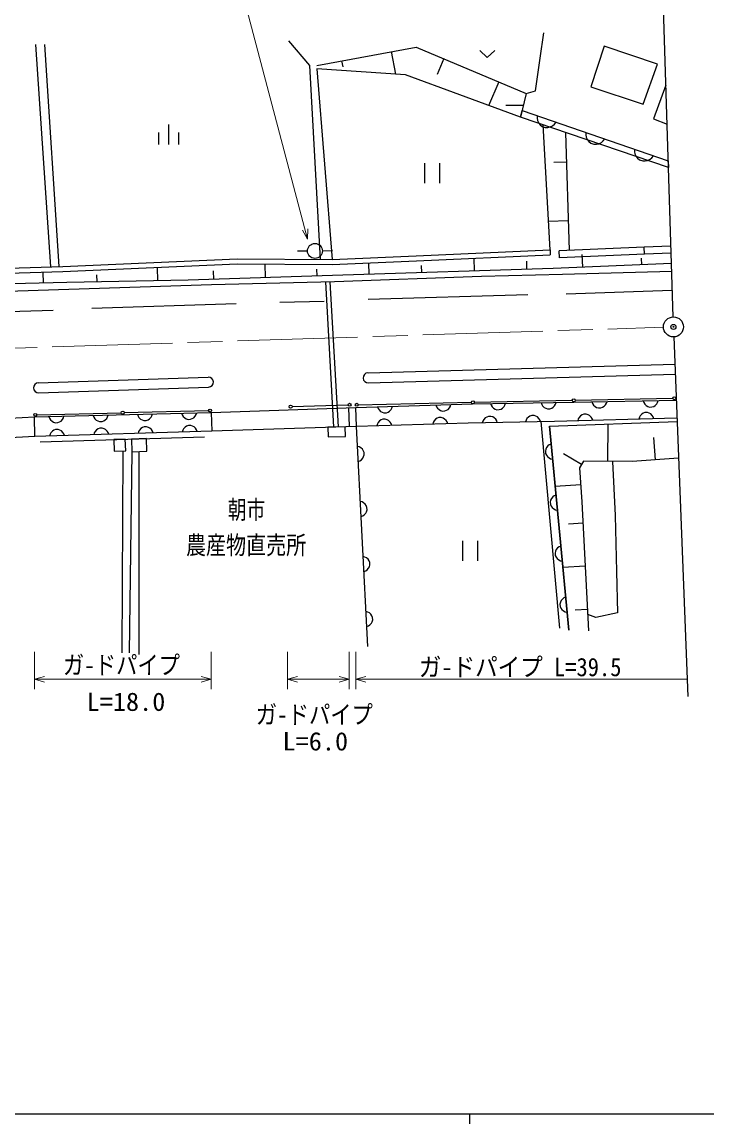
# Model space of a CAD drawing. Units: millimetres, scale not verified. Extents: x 40000 to 680000, y 20000 to 380000.
# Drawn here: x 223338 to 291714, y 204000 to 313949 of the extents above; entities that cross this region are included whole.
import ezdxf
from ezdxf.enums import TextEntityAlignment as Align

# ---------------------------------------------------------------- set-up
doc = ezdxf.new("R2010")
doc.units = ezdxf.units.MM
doc.header["$LTSCALE"] = 1000
doc.header["$PDMODE"] = 32
doc.header["$PDSIZE"] = 500
doc.linetypes.add('CHAIN', pattern=[18.5, 12, -1.5, 3.5, -1.5])
for name, color, linetype, lineweight in [('M-BGD', 7, 'Continuous', 25), ('M-BMK', 2, 'CHAIN', 13), ('M-BMK-OTRS', 5, 'Continuous', 25), ('M-BMK-SRVR', 3, 'Continuous', 25), ('M-STR-HTXT', 7, 'Continuous', 13), ('M-TTL-BAND', 7, 'Continuous', 25)]:
    doc.layers.add(name, color=color, linetype=linetype, lineweight=lineweight)
doc.layers.add('M-BMK-HTXT', color=7, linetype='Continuous')
doc.layers.add('M-OTRS', color=6, linetype='Continuous')
doc.styles.add('ＭＳ ゴシック', font='')
doc.styles.get('ＭＳ ゴシック').set_extended_font_data('MS Gothic')

msp = doc.modelspace()

# ---------------------------------------------------------------- linework, layer by layer
at = {"layer": 'M-BGD'}
for p, q in [((275048, 310358), (275430, 312876)), ((226211, 289523), (224720, 311706)), ((225588, 311706), (227019, 289546)), ((252076, 309597), (249966, 312079)), ((252758, 309597), (262685, 311458)), ((262685, 311458), (273666, 306805)), ((281459, 311537), (280121, 307468)), ((286763, 309756), (281459, 311537)), ((255240, 310062), (255348, 309485)), ((260203, 310993), (260626, 308736)), ((265430, 310295), (264765, 308724)), ((269037, 311119), (269787, 310399)), ((269787, 310399), (270537, 311119)), ((274590, 307077), (275048, 310358)), ((253129, 290249), (252076, 309597)), ((252758, 309287), (254301, 290240)), ((261630, 308666), (252758, 309287)), ((285349, 305756), (286763, 309756)), ((267028, 306681), (261630, 308666)), ((270921, 307968), (269916, 305598)), ((273666, 306805), (273108, 304447)), ((273666, 306805), (274590, 307077)), ((280121, 307468), (285349, 305756)), ((287612, 307637), (286391, 304305)), ((273108, 304447), (267028, 306681)), ((273387, 305626), (271619, 305626)), ((273108, 304447), (273267, 305118)), ((273267, 305118), (287848, 300104)), ((274751, 304608), (274749, 304355)), ((237947, 303725), (237947, 301725)), ((287869, 299422), (273108, 304447)), ((274749, 304355), (274797, 304127)), ((274797, 304127), (274921, 303872)), ((274921, 303872), (275072, 303694)), ((275072, 303694), (275273, 303540)), ((275273, 303540), (275575, 303436)), ((276046, 291225), (275369, 303678)), ((275828, 303434), (276056, 303482)), ((276056, 303482), (276310, 303606)), ((276310, 303606), (276489, 303756)), ((276489, 303756), (276643, 303957)), ((286391, 304305), (287733, 303766)), ((236947, 302925), (236947, 301725)), ((238947, 302925), (238947, 301725)), ((275575, 303436), (275828, 303434)), ((277598, 302919), (277955, 291158)), ((279612, 302936), (279609, 302683)), ((279609, 302683), (279658, 302455)), ((279658, 302455), (279782, 302201)), ((279782, 302201), (279932, 302022)), ((279932, 302022), (280133, 301869)), ((280133, 301869), (280435, 301765)), ((280435, 301765), (280688, 301762)), ((280688, 301762), (280916, 301811)), ((280916, 301811), (281171, 301935)), ((281171, 301935), (281349, 302085)), ((281349, 302085), (281503, 302286)), ((284472, 301265), (284469, 301012)), ((284469, 301012), (284518, 300783)), ((284518, 300783), (284642, 300529)), ((284642, 300529), (284792, 300351)), ((284792, 300351), (284993, 300197)), ((284993, 300197), (285296, 300093)), ((285777, 300139), (286031, 300263)), ((286031, 300263), (286209, 300413)), ((286209, 300413), (286363, 300614)), ((263522, 299856), (263522, 297856)), ((265042, 297856), (265042, 299856)), ((277687, 299978), (276419, 299940)), ((285296, 300093), (285549, 300091)), ((285549, 300091), (285777, 300139)), ((287848, 300104), (287869, 299422)), ((277866, 294098), (275893, 294038)), ((285441, 291500), (276966, 291112)), ((288114, 291589), (285441, 291500)), ((285473, 290801), (285441, 291500)), ((227407, 289557), (244822, 290315)), ((244822, 290315), (254301, 290240)), ((251827, 291096), (250827, 291080)), ((253327, 291125), (254326, 291146)), ((254301, 290240), (262698, 290618)), ((262698, 290618), (276046, 291225)), ((262721, 290119), (276069, 290725)), ((268499, 289113), (268459, 290380)), ((276046, 291225), (276069, 290725)), ((276998, 290413), (276966, 291112)), ((285473, 290801), (276998, 290413)), ((279320, 289481), (279267, 290762)), ((285219, 289725), (285191, 290387)), ((288137, 290890), (285464, 290801)), ((211288, 289102), (227407, 289557)), ((227425, 289057), (244831, 289815)), ((236879, 288126), (236853, 289468)), ((244831, 289815), (254311, 289740)), ((247643, 288444), (247597, 289793)), ((252800, 288618), (252777, 289298)), ((254311, 289740), (262721, 290119)), ((276370, 289358), (255379, 288705)), ((258003, 288787), (257968, 289904)), ((263251, 288950), (263229, 289665)), ((273747, 289277), (273722, 290081)), ((288168, 289848), (276370, 289358)), ((211305, 288602), (227425, 289057)), ((225493, 287897), (225465, 289002)), ((239907, 288183), (227795, 287954)), ((230823, 288012), (230809, 288727)), ((255379, 288705), (239907, 288183)), ((242485, 288270), (242456, 289135)), ((269205, 288564), (254530, 288033)), ((277282, 288754), (269205, 288564)), ((288193, 289058), (277282, 288754)), ((227795, 287954), (209379, 287497)), ((242244, 287730), (212810, 286744)), ((254530, 288033), (242244, 287730)), ((253620, 288011), (254438, 273528)), ((254069, 288036), (254887, 273554)), ((288252, 287171), (277665, 286789)), ((253503, 286073), (249063, 285978)), ((273845, 286742), (257896, 286264)), ((226438, 285166), (212829, 284736)), ((244726, 285834), (230305, 285357)), ((257888, 278950), (288519, 279824)), ((224965, 277952), (241926, 278527)), ((257917, 277951), (288548, 278824)), ((224998, 276953), (241960, 277527)), ((256906, 275761), (268198, 276005)), ((268323, 275855), (278429, 276033)), ((268498, 276011), (278263, 276205)), ((275153, 275975), (275216, 275796)), ((276595, 275821), (276652, 276002)), ((278429, 276033), (288648, 276211)), ((278563, 276211), (288302, 276406)), ((280234, 276064), (280297, 275885)), ((281677, 275909), (281734, 276090)), ((285344, 276153), (285407, 275974)), ((285407, 275974), (285499, 275826)), ((286699, 275847), (286786, 275998)), ((286786, 275998), (286843, 276179)), ((224567, 274551), (242230, 274996)), ((224809, 274758), (233239, 274966)), ((233538, 274973), (241968, 275182)), ((239272, 274921), (239337, 274743)), ((240716, 274778), (240772, 274959)), ((242230, 274996), (256651, 275500)), ((242230, 274996), (242289, 273129)), ((250305, 275575), (255883, 275752)), ((255933, 275474), (255999, 273580)), ((256651, 275500), (268323, 275855)), ((256711, 273603), (256651, 275500)), ((258820, 275566), (258885, 275387)), ((258885, 275387), (258980, 275240)), ((258980, 275240), (259134, 275095)), ((259134, 275095), (259287, 275010)), ((259287, 275010), (259469, 274955)), ((259469, 274955), (259708, 274962)), ((259708, 274962), (259887, 275028)), ((259887, 275028), (260034, 275122)), ((260034, 275122), (260179, 275277)), ((260179, 275277), (260265, 275430)), ((260265, 275430), (260319, 275611)), ((264656, 275743), (264721, 275565)), ((264721, 275565), (264816, 275418)), ((264816, 275418), (264970, 275273)), ((264970, 275273), (265123, 275187)), ((265123, 275187), (265305, 275133)), ((265305, 275133), (265544, 275140)), ((265544, 275140), (265723, 275206)), ((265723, 275206), (265870, 275300)), ((265870, 275300), (266015, 275455)), ((266015, 275455), (266100, 275607)), ((266100, 275607), (266155, 275789)), ((270100, 275886), (270163, 275707)), ((270163, 275707), (270256, 275559)), ((270256, 275559), (270408, 275412)), ((270408, 275412), (270560, 275324)), ((270560, 275324), (270741, 275268)), ((270741, 275268), (270981, 275272)), ((270981, 275272), (271160, 275335)), ((271160, 275335), (271308, 275428)), ((271308, 275428), (271455, 275580)), ((271455, 275580), (271543, 275732)), ((271543, 275732), (271600, 275913)), ((275216, 275796), (275308, 275648)), ((275308, 275648), (275461, 275501)), ((275461, 275501), (275612, 275413)), ((275612, 275413), (275793, 275356)), ((275793, 275356), (276033, 275361)), ((276033, 275361), (276212, 275424)), ((276212, 275424), (276361, 275516)), ((276361, 275516), (276508, 275669)), ((276508, 275669), (276595, 275821)), ((280297, 275885), (280389, 275737)), ((280389, 275737), (280542, 275590)), ((280542, 275590), (280694, 275502)), ((280694, 275502), (280875, 275445)), ((280875, 275445), (281115, 275450)), ((281115, 275450), (281294, 275513)), ((281294, 275513), (281442, 275605)), ((281442, 275605), (281589, 275758)), ((281589, 275758), (281677, 275909)), ((285348, 274914), (285201, 274820)), ((285526, 274979), (285348, 274914)), ((285499, 275826), (285652, 275678)), ((285766, 274985), (285526, 274979)), ((285652, 275678), (285803, 275591)), ((285948, 274930), (285766, 274985)), ((285803, 275591), (285984, 275534)), ((286100, 274844), (285948, 274930)), ((285984, 275534), (286224, 275538)), ((286224, 275538), (286403, 275601)), ((286403, 275601), (286552, 275694)), ((286552, 275694), (286699, 275847)), ((216185, 274148), (224567, 274551)), ((224627, 272595), (224567, 274551)), ((226025, 274588), (226090, 274409)), ((226090, 274409), (226184, 274262)), ((226184, 274262), (226337, 274116)), ((226337, 274116), (226489, 274029)), ((226489, 274029), (226671, 273974)), ((226671, 273974), (226911, 273980)), ((226911, 273980), (227089, 274044)), ((227089, 274044), (227237, 274138)), ((227237, 274138), (227383, 274292)), ((227383, 274292), (227469, 274444)), ((227469, 274444), (227525, 274626)), ((230441, 274699), (230505, 274521)), ((230505, 274521), (230599, 274373)), ((230599, 274373), (230753, 274227)), ((230753, 274227), (230905, 274141)), ((230905, 274141), (231087, 274085)), ((231087, 274085), (231326, 274091)), ((231326, 274091), (231505, 274156)), ((231505, 274156), (231653, 274249)), ((231653, 274249), (231799, 274403)), ((231799, 274403), (231885, 274555)), ((231885, 274555), (231940, 274737)), ((234856, 274810), (234921, 274632)), ((234921, 274632), (235015, 274484)), ((235015, 274484), (235168, 274338)), ((235168, 274338), (235321, 274252)), ((235321, 274252), (235502, 274196)), ((235502, 274196), (235742, 274202)), ((235742, 274202), (235920, 274267)), ((235920, 274267), (236068, 274361)), ((236068, 274361), (236214, 274514)), ((236214, 274514), (236301, 274666)), ((236301, 274666), (236356, 274848)), ((239337, 274743), (239430, 274595)), ((239430, 274595), (239584, 274449)), ((239584, 274449), (239736, 274363)), ((239736, 274363), (239918, 274307)), ((239918, 274307), (240158, 274313)), ((240158, 274313), (240336, 274378)), ((240336, 274378), (240484, 274472)), ((240484, 274472), (240630, 274625)), ((240630, 274625), (240716, 274778)), ((267879, 273929), (256711, 273603)), ((258808, 273844), (258753, 273663)), ((258893, 273997), (258808, 273844)), ((259039, 274151), (258893, 273997)), ((259186, 274245), (259039, 274151)), ((259364, 274311), (259186, 274245)), ((259604, 274318), (259364, 274311)), ((259786, 274263), (259604, 274318)), ((259938, 274177), (259786, 274263)), ((260093, 274032), (259938, 274177)), ((260187, 273884), (260093, 274032)), ((260252, 273706), (260187, 273884)), ((264392, 274007), (264337, 273825)), ((264477, 274160), (264392, 274007)), ((264623, 274314), (264477, 274160)), ((264770, 274408), (264623, 274314)), ((264948, 274474), (264770, 274408)), ((265188, 274481), (264948, 274474)), ((265370, 274426), (265188, 274481)), ((265523, 274340), (265370, 274426)), ((265677, 274195), (265523, 274340)), ((265771, 274047), (265677, 274195)), ((265836, 273869), (265771, 274047)), ((276502, 274107), (267879, 273929)), ((269341, 274139), (269285, 273958)), ((269428, 274291), (269341, 274139)), ((269575, 274444), (269428, 274291)), ((269723, 274537), (269575, 274444)), ((269902, 274601), (269723, 274537)), ((270142, 274606), (269902, 274601)), ((270323, 274549), (270142, 274606)), ((270475, 274462), (270323, 274549)), ((270628, 274316), (270475, 274462)), ((270721, 274168), (270628, 274316)), ((270785, 273989), (270721, 274168)), ((273653, 274228), (273597, 274047)), ((273740, 274380), (273653, 274228)), ((273887, 274533), (273740, 274380)), ((274035, 274626), (273887, 274533)), ((274214, 274690), (274035, 274626)), ((274454, 274695), (274214, 274690)), ((274635, 274638), (274454, 274695)), ((274787, 274551), (274635, 274638)), ((274940, 274405), (274787, 274551)), ((275033, 274256), (274940, 274405)), ((275096, 274078), (275033, 274256)), ((275145, 274079), (276983, 253475)), ((275979, 273632), (288730, 274084)), ((288717, 274434), (276502, 274107)), ((278862, 274350), (278806, 274168)), ((278947, 274502), (278862, 274350)), ((279093, 274656), (278947, 274502)), ((279241, 274750), (279093, 274656)), ((279419, 274815), (279241, 274750)), ((279659, 274821), (279419, 274815)), ((279841, 274766), (279659, 274821)), ((279993, 274680), (279841, 274766)), ((280147, 274534), (279993, 274680)), ((280241, 274387), (280147, 274534)), ((280306, 274209), (280241, 274387)), ((281814, 270117), (281841, 273840)), ((284969, 274514), (284914, 274332)), ((285055, 274666), (284969, 274514)), ((285201, 274820), (285055, 274666)), ((286254, 274698), (286100, 274844)), ((286348, 274551), (286254, 274698)), ((286413, 274372), (286348, 274551)), ((242289, 273129), (224627, 272595)), ((226139, 272821), (226085, 272639)), ((226225, 272974), (226139, 272821)), ((226370, 273128), (226225, 272974)), ((226517, 273223), (226370, 273128)), ((226695, 273288), (226517, 273223)), ((226935, 273295), (226695, 273288)), ((227117, 273241), (226935, 273295)), ((227270, 273155), (227117, 273241)), ((227424, 273010), (227270, 273155)), ((227519, 272863), (227424, 273010)), ((227584, 272685), (227519, 272863)), ((230555, 272954), (230500, 272773)), ((230640, 273107), (230555, 272954)), ((230786, 273262), (230640, 273107)), ((230933, 273356), (230786, 273262)), ((231111, 273421), (230933, 273356)), ((231351, 273429), (231111, 273421)), ((231533, 273374), (231351, 273429)), ((231685, 273289), (231533, 273374)), ((231840, 273143), (231685, 273289)), ((231934, 272996), (231840, 273143)), ((232000, 272818), (231934, 272996)), ((234970, 273088), (234916, 272906)), ((235056, 273240), (234970, 273088)), ((235201, 273395), (235056, 273240)), ((235348, 273489), (235201, 273395)), ((235527, 273555), (235348, 273489)), ((235766, 273562), (235527, 273555)), ((235948, 273507), (235766, 273562)), ((236101, 273422), (235948, 273507)), ((236255, 273277), (236101, 273422)), ((236350, 273129), (236255, 273277)), ((236415, 272951), (236350, 273129)), ((239386, 273221), (239331, 273039)), ((239471, 273374), (239386, 273221)), ((239617, 273528), (239471, 273374)), ((239764, 273623), (239617, 273528)), ((239942, 273688), (239764, 273623)), ((240182, 273695), (239942, 273688)), ((240364, 273641), (240182, 273695)), ((240516, 273555), (240364, 273641)), ((240671, 273410), (240516, 273555)), ((240765, 273263), (240671, 273410)), ((240831, 273085), (240765, 273263)), ((256711, 273603), (242289, 273129)), ((255612, 273567), (253872, 273510)), ((253872, 273510), (253904, 272552)), ((255644, 272609), (255612, 273567)), ((257857, 251632), (256711, 273603)), ((275979, 273632), (277918, 253267)), ((277918, 253267), (275979, 273632)), ((224627, 272595), (216272, 272130)), ((225153, 272064), (241557, 272564)), ((233650, 272323), (232499, 272288)), ((232499, 272288), (232534, 271134)), ((233685, 271169), (233650, 272323)), ((235770, 272388), (234271, 272342)), ((234271, 272342), (234309, 271075)), ((235809, 271120), (235770, 272388)), ((253904, 272552), (255644, 272609)), ((256998, 271555), (256815, 271606)), ((275836, 271652), (275700, 271489)), ((275976, 271756), (275836, 271652)), ((276150, 271833), (275976, 271756)), ((286563, 270273), (286395, 272507)), ((232534, 271134), (233685, 271169)), ((233327, 251003), (233446, 271162)), ((234309, 271075), (234037, 251003)), ((234309, 271075), (235809, 271120)), ((235011, 271096), (235013, 250826)), ((257152, 271473), (256998, 271555)), ((257310, 271331), (257152, 271473)), ((257408, 271186), (257310, 271331)), ((257357, 270432), (257439, 270587)), ((257477, 271009), (257408, 271186)), ((257439, 270587), (257489, 270770)), ((257489, 270770), (257477, 271009)), ((275625, 271331), (275582, 271146)), ((275582, 271146), (275605, 270907)), ((275605, 270907), (275682, 270734)), ((275700, 271489), (275625, 271331)), ((275682, 270734), (275786, 270593)), ((275786, 270593), (275949, 270458)), ((279182, 269805), (277379, 270849)), ((256893, 270108), (257070, 270177)), ((257070, 270177), (257215, 270275)), ((257215, 270275), (257357, 270432)), ((275949, 270458), (276107, 270382)), ((276107, 270382), (276292, 270340)), ((279373, 270134), (278992, 269476)), ((278992, 269476), (279234, 266082)), ((284256, 270099), (279373, 270134)), ((282283, 270113), (282559, 264696)), ((288871, 270447), (284256, 270099)), ((279113, 267779), (276553, 267596)), ((257284, 266062), (257102, 266113)), ((276110, 266240), (276067, 266055)), ((276185, 266398), (276110, 266240)), ((276320, 266561), (276185, 266398)), ((276461, 266665), (276320, 266561)), ((276635, 266742), (276461, 266665)), ((279234, 266082), (279892, 253198)), ((257439, 265980), (257284, 266062)), ((257597, 265838), (257439, 265980)), ((257694, 265693), (257597, 265838)), ((257643, 264939), (257726, 265094)), ((257764, 265516), (257694, 265693)), ((257726, 265094), (257776, 265277)), ((257776, 265277), (257764, 265516)), ((276067, 266055), (276090, 265816)), ((276090, 265816), (276167, 265642)), ((276167, 265642), (276271, 265502)), ((276271, 265502), (276434, 265366)), ((276434, 265366), (276592, 265291)), ((276592, 265291), (276777, 265248)), ((257180, 264615), (257356, 264684)), ((257356, 264684), (257501, 264782)), ((257501, 264782), (257643, 264939)), ((279344, 263934), (277886, 263860)), ((282559, 264696), (282698, 259120)), ((267311, 262180), (267311, 260180)), ((268831, 260180), (268831, 262180)), ((257571, 260570), (257388, 260620)), ((276595, 261148), (276552, 260964)), ((276552, 260964), (276575, 260725)), ((276575, 260725), (276652, 260551)), ((276670, 261306), (276595, 261148)), ((276805, 261470), (276670, 261306)), ((276946, 261574), (276805, 261470)), ((277120, 261650), (276946, 261574)), ((257726, 260487), (257571, 260570)), ((257883, 260346), (257726, 260487)), ((257981, 260200), (257883, 260346)), ((257930, 259447), (258012, 259601)), ((258050, 260024), (257981, 260200)), ((258012, 259601), (258063, 259784)), ((258063, 259784), (258050, 260024)), ((276652, 260551), (276756, 260410)), ((276756, 260410), (276919, 260275)), ((276919, 260275), (277077, 260200)), ((277077, 260200), (277262, 260157)), ((279563, 259640), (277322, 259525)), ((257466, 259122), (257643, 259191)), ((257643, 259191), (257788, 259289)), ((257788, 259289), (257930, 259447)), ((282698, 259120), (282767, 254999)), ((277155, 256215), (277080, 256057)), ((277290, 256379), (277155, 256215)), ((277431, 256482), (277290, 256379)), ((277605, 256559), (277431, 256482)), ((257858, 255077), (257675, 255127)), ((277080, 256057), (277037, 255872)), ((277037, 255872), (277060, 255633)), ((277060, 255633), (277137, 255460)), ((277137, 255460), (277240, 255319)), ((277240, 255319), (277404, 255184)), ((277404, 255184), (277562, 255109)), ((277562, 255109), (277747, 255066)), ((279783, 255345), (278551, 255282)), ((258012, 254995), (257858, 255077)), ((258170, 254853), (258012, 254995)), ((258268, 254708), (258170, 254853)), ((258217, 253954), (258299, 254109)), ((258337, 254531), (258268, 254708)), ((258299, 254109), (258349, 254291)), ((258349, 254291), (258337, 254531)), ((280620, 254548), (279809, 254821)), ((282767, 254999), (280620, 254548)), ((257753, 253629), (257930, 253699)), ((257930, 253699), (258075, 253796)), ((258075, 253796), (258217, 253954))]:
    msp.add_line(p, q, dxfattribs=at)
for centre, radius in [((252577, 291108), 750), ((268348, 276008), 150), ((278413, 276208), 150), ((288452, 276409), 150), ((224659, 274754), 150), ((233388, 274970), 150), ((242118, 275185), 150), ((250155, 275570), 150), ((256033, 275757), 150), ((256756, 275758), 150)]:
    msp.add_circle(centre, radius, dxfattribs=at)
for centre, start, end in [((241943, 278027), 271.93976, 91.93976), ((257890, 278450), 93.07333, 273.07333), ((224981, 277452), 91.93976, 271.93976)]:
    msp.add_arc(centre, 500, start, end, dxfattribs=at)
at = {"layer": 'M-BMK'}
msp.add_line((189378, 280341), (287367, 283497), dxfattribs=at)
at = {"layer": 'M-BMK-OTRS'}
for p, q in [((288335, 284529), (287203, 320725)), ((288405, 282530), (289788, 246664))]:
    msp.add_line(p, q, dxfattribs=at)
at = {"layer": 'M-BMK-SRVR'}
for radius in [1000, 40]:
    msp.add_circle((288366, 283529), radius, dxfattribs=at)
at = {"layer": 'M-OTRS'}
msp.add_point((288366, 283529), dxfattribs=at)
at = {"layer": 'M-STR-HTXT'}
for p, q in [((251852, 292291), (243816, 322661)), ((251852, 292291), (251325, 293186)), ((251867, 293329), (251852, 292291)), ((224567, 251119), (224567, 247369)), ((242230, 247369), (242230, 251119)), ((249825, 251119), (249825, 247369)), ((255988, 247369), (255988, 251119)), ((256651, 251119), (256651, 247369)), ((224567, 248369), (225567, 248649)), ((241230, 248649), (242230, 248369)), ((249825, 248369), (250825, 248649)), ((254988, 248649), (255988, 248369)), ((256651, 248369), (257651, 248649)), ((225567, 248089), (224567, 248369)), ((224567, 248369), (242230, 248369)), ((242230, 248369), (241230, 248089)), ((250825, 248089), (249825, 248369)), ((249825, 248369), (255988, 248369)), ((255988, 248369), (254988, 248089)), ((257651, 248089), (256651, 248369)), ((256651, 248369), (289722, 248369))]:
    msp.add_line(p, q, dxfattribs=at)
at = {"layer": 'M-TTL-BAND'}
for p, q in [((40000, 205000), (579000, 205000)), ((268000, 205000), (268000, 204000))]:
    msp.add_line(p, q, dxfattribs=at)

# ---------------------------------------------------------------- texts
at = {"layer": 'M-BMK-HTXT', "style": 'ＭＳ ゴシック'}
for s, width, p in [('朝市', 0.75, (243883, 263825)), ('農産物直売所', 0.8, (239708, 260293))]:
    msp.add_text(s, height=1833, dxfattribs=dict(at, width=width)).set_placement(p, align=Align.BOTTOM_LEFT)
at = {"layer": 'M-STR-HTXT', "style": 'ＭＳ ゴシック'}
for s, width, p in [('ガ-ドパイプ ', 0.85, (227418, 248328)), ('ガ-ドパイプ L=39.5', 0.9, (262948, 248127)), ('L=18.0', 1.05, (229788, 244666)), ('ガ-ドパイプ ', 0.85, (246676, 243382)), ('L=6.0', 1.05, (249343, 240716))]:
    msp.add_text(s, height=1833, dxfattribs=dict(at, width=width)).set_placement(p, align=Align.BOTTOM_LEFT)

doc.saveas('drawing.dxf')
